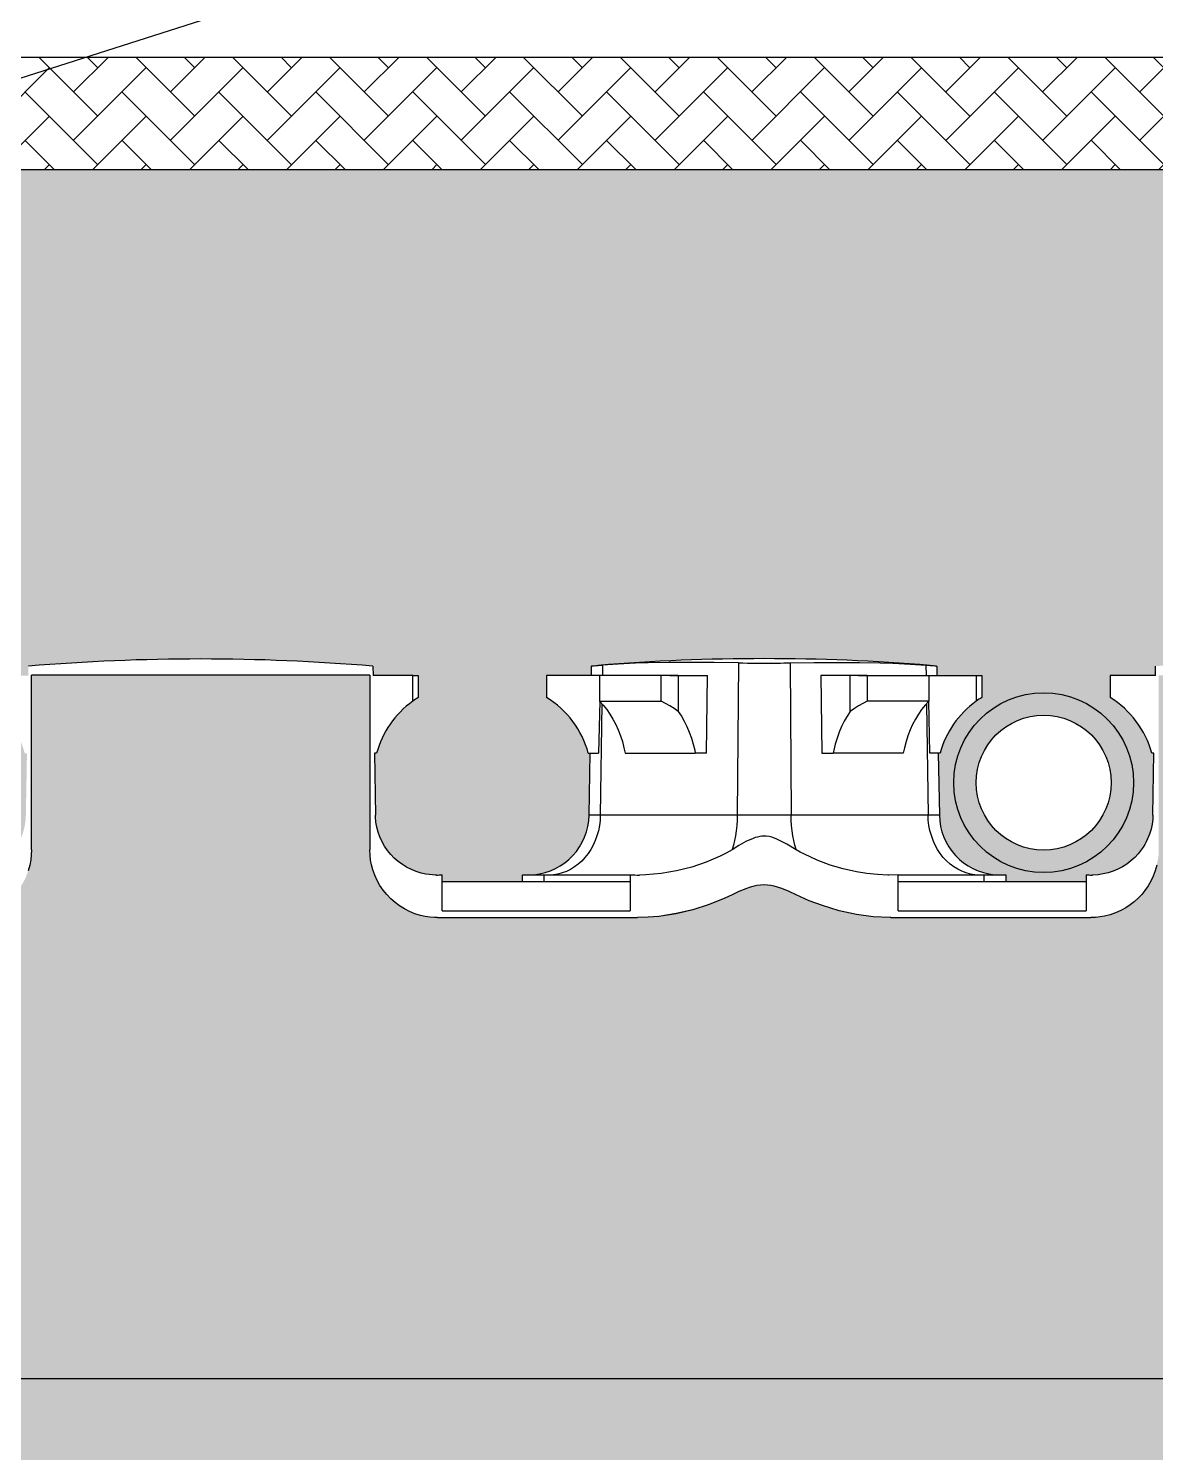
# Model space of a CAD drawing. Header units: millimetres. Extents: x 441156 to 441876, y 4514765 to 4515211.
# Drawn here: x 441491.085 to 441491.936, y 4514930.645 to 4514931.72 of the extents above; entities that cross this region are included whole.
import ezdxf

# ---------------------------------------------------------------- set-up
doc = ezdxf.new("R2010")
doc.units = ezdxf.units.MM
doc.layers.add('Cassette', color=7, linetype='Continuous')
doc.layers.add('Cornice', color=7, linetype='Continuous')
doc.layers.add('Cornice_Tratteggi', color=7, linetype='Continuous', lineweight=5)

msp = doc.modelspace()

# ---------------------------------------------------------------- hatches: boundary and pattern name
at = {"layer": 'Cornice_Tratteggi'}
h = msp.add_hatch(dxfattribs=at)
h.set_pattern_fill('AR-HBONE', color=254, scale=0.000254412)
h.set_pattern_definition([(45, (441480.81073, 4514936.497192), (4e-18, 0.03655502), [0.0775449, -0.0258483]), (135, (441480.829009, 4514936.51547), (4e-18, 0.03655502), [0.0775449, -0.0258483])])
h.paths.add_polyline_path([(441493.59674531, 4514931.69821259), (441490.58649838, 4514931.69821259), (441490.58649838, 4514931.61340844), (441493.5929639, 4514931.61340844, 0.0108816539)])
h = msp.add_hatch(dxfattribs=at)
h.set_pattern_fill('AR-CONC', color=254, scale=0.000424021)
h.set_pattern_definition([(50, (441480.81073, 4514936.49719), (0.07725007, -0.0067585), [0.0080776, -0.08885354]), (355, (441480.81073, 4514936.49719), (-0.01494394, 0.08101206), [0.00646208, -0.0710831]), (100.45144, (441480.81717, 4514936.49663), (0.06230613, 0.07425356), [0.0068649, -0.07551395]), (46.1842, (441480.81073, 4514936.51873), (0.1149431, -0.0178268), [0.0121164, -0.1332803]), (96.6356, (441480.82031, 4514936.51725), (0.1006643, 0.1049138), [0.0102974, -0.113271]), (351.1842, (441480.81073, 4514936.51873), (0.1006643, 0.1049138), [0.0096931, -0.1066241]), (21, (441480.8215, 4514936.51335), (0.06428764, -0.04336256), [0.0080776, -0.08885354]), (326, (441480.8215, 4514936.51335), (0.02620534, 0.0780995), [0.00646208, -0.07108283]), (71.45144, (441480.82686, 4514936.50973), (0.090493, 0.03473695), [0.0068649, -0.07551382]), (37.5, (441480.81073, 4514936.497192), (0.00130963, 0.03585309), [0, -0.07022122, 0, -0.07215985, 0, -0.07135209]), (7.5, (441480.81073, 4514936.49719), (0.02833292, 0.04247864), [0, -0.04114188, 0, -0.0686057, 0, -0.02719457]), (327.5, (441480.786714, 4514936.497192), (0.05749322, -0.002429106), [0, -0.02692532, 0, -0.08400699, 0, -0.11147081]), (317.5, (441480.775944, 4514936.49719), (0.06280984, 0.01078136), [0, -0.03500291, 0, -0.05578925, 0, -0.07916043])])
h.paths.add_polyline_path([(441493.5929639, 4514931.61340844), (441490.58649838, 4514931.61340844), (441490.58649838, 4514931.0761872), (441490.60770579, 4514931.0761872), (441490.60770579, 4514931.08128892), (441490.61620867, 4514931.08128892, 0.3822990206), (441490.65786576, 4514931.12620586), (441490.6586812, 4514931.17292271), (441490.65732283, 4514931.17292271, 0.1908905915), (441490.62580556, 4514931.21505893), (441490.625806, 4514931.2315936), (441490.65970529, 4514931.23159271), (441490.65982999, 4514931.23873649), (441490.6598314, 4514931.23881734), (441490.66240797, 4514931.23910911, -0.0411189367), (441490.91804417, 4514931.23907307), (441490.92018353, 4514931.23880221), (441490.92030937, 4514931.23159271), (441490.94995722, 4514931.23159348), (441490.95420867, 4514931.2315936), (441490.9542091, 4514931.21505893, 0.0178793578), (441490.94995773, 4514931.21223023, 0.1724227793), (441490.92269182, 4514931.17292271), (441490.92133346, 4514931.17292271), (441490.92214891, 4514931.12620586, 0.3822990206), (441490.963806, 4514931.08128892), (441490.97230887, 4514931.08128892), (441490.97230887, 4514931.0761872), (441491.03298599, 4514931.0761872), (441491.03298599, 4514931.08128892, 0.0274037388), (441491.03802477, 4514931.08109831), (441491.04194575, 4514931.08133241), (441491.04575029, 4514931.08188419), (441491.04946999, 4514931.08274414), (441491.05323366, 4514931.08395615), (441491.05685349, 4514931.08547395), (441491.06025879, 4514931.08725242), (441491.06348242, 4514931.08929317), (441491.06663356, 4514931.09168214), (441491.06954767, 4514931.09431225), (441491.07217268, 4514931.09711745), (441491.07453899, 4514931.1001103), (441491.07590031, 4514931.10209434), (441491.07715264, 4514931.10414121), (441491.07828751, 4514931.10623332), (441491.0793098, 4514931.10837562), (441491.08075276, 4514931.11202476), (441491.08187112, 4514931.11575631), (441491.08265454, 4514931.11948772), (441491.08312225, 4514931.12324521), (441491.08327033, 4514931.12620586), (441491.0840897, 4514931.17292271), (441491.08246653, 4514931.17292271, 0.1908905915), (441491.05094926, 4514931.21505893), (441491.05094969, 4514931.2315936), (441491.0851189, 4514931.2315927), (441491.08524309, 4514931.2386715, -0.0418001758), (441491.34505897, 4514931.2386715), (441491.34518316, 4514931.2315927), (441491.37510092, 4514931.23159348), (441491.37935237, 4514931.2315936), (441491.3793528, 4514931.21505893, 0.0178793578), (441491.37510142, 4514931.21223023, 0.1724227793), (441491.34783552, 4514931.17292271), (441491.34621236, 4514931.17292271), (441491.34703173, 4514931.12620586), (441491.34707289, 4514931.12490903), (441491.3474239, 4514931.12097983), (441491.34810601, 4514931.11712393), (441491.34909027, 4514931.11342075), (441491.35037067, 4514931.10983747), (441491.35201203, 4514931.10623826), (441491.35394182, 4514931.10281848), (441491.35610627, 4514931.09964336), (441491.35851061, 4514931.09667996), (441491.36125368, 4514931.09382879), (441491.36420873, 4514931.09124165), (441491.36730391, 4514931.08896228), (441491.3705551, 4514931.08696167), (441491.37408736, 4514931.08517945), (441491.37773216, 4514931.08371627), (441491.38140733, 4514931.08258977), (441491.38513744, 4514931.08177803), (441491.38754463, 4514931.08142301), (441491.38995923, 4514931.08119615, 0.0400175998), (441491.39731607, 4514931.08128892), (441491.39731607, 4514931.0761872), (441491.45799319, 4514931.0761872), (441491.45799319, 4514931.08128892), (441491.46649606, 4514931.08128892, 0.3822990206), (441491.50815315, 4514931.12620586), (441491.5089686, 4514931.17292271), (441491.50761023, 4514931.17292271, 0.1908905915), (441491.47609296, 4514931.21505893), (441491.47609339, 4514931.2315936), (441491.50999269, 4514931.23159271), (441491.51011738, 4514931.23873649), (441491.51011879, 4514931.23881734), (441491.51269537, 4514931.23910911, -0.0411189367), (441491.76833157, 4514931.23907307), (441491.77047093, 4514931.23880221), (441491.77059677, 4514931.23159271), (441491.80024461, 4514931.23159348), (441491.80449606, 4514931.2315936), (441491.8044965, 4514931.21505893, 0.0178793412), (441491.80024513, 4514931.21223023, 0.1724227965), (441491.77297922, 4514931.17292271), (441491.77162086, 4514931.17292271), (441491.7724363, 4514931.12620586, 0.3822990206), (441491.81409339, 4514931.08128892), (441491.82259627, 4514931.08128892), (441491.82259627, 4514931.0761872), (441491.88327338, 4514931.0761872), (441491.88327338, 4514931.08128892, 0.0274037388), (441491.88831216, 4514931.08109831), (441491.89223315, 4514931.08133241), (441491.89603769, 4514931.08188419), (441491.89975739, 4514931.08274414), (441491.90352105, 4514931.08395615), (441491.90714089, 4514931.08547395), (441491.91054619, 4514931.08725242), (441491.91376982, 4514931.08929317), (441491.91692096, 4514931.09168214), (441491.91983507, 4514931.09431225), (441491.92246008, 4514931.09711745), (441491.92482638, 4514931.1001103), (441491.9261877, 4514931.10209434), (441491.92744004, 4514931.10414121), (441491.92857491, 4514931.10623332), (441491.9295972, 4514931.10837562), (441491.93104015, 4514931.11202476), (441491.93215851, 4514931.11575631), (441491.93294194, 4514931.11948772), (441491.93340965, 4514931.12324521), (441491.93355773, 4514931.12620586), (441491.9343771, 4514931.17292271), (441491.93275393, 4514931.17292271, 0.1908905915), (441491.90123666, 4514931.21505893), (441491.90123709, 4514931.2315936), (441491.93540629, 4514931.2315927), (441491.93553048, 4514931.2386715, -0.0418001758), (441492.19534637, 4514931.2386715), (441492.19547056, 4514931.2315927), (441492.22538831, 4514931.23159348), (441492.22963976, 4514931.2315936), (441492.22964019, 4514931.21505893, 0.0178793578), (441492.22538882, 4514931.21223023, 0.1724227793), (441492.19812291, 4514931.17292271), (441492.19649975, 4514931.17292271), (441492.19731912, 4514931.12620586), (441492.19736029, 4514931.12490903), (441492.1977113, 4514931.12097983), (441492.1983934, 4514931.11712393), (441492.19937766, 4514931.11342075), (441492.20065807, 4514931.10983747), (441492.20229943, 4514931.10623826), (441492.20422922, 4514931.10281848), (441492.20639367, 4514931.09964336), (441492.208798, 4514931.09667996), (441492.21154107, 4514931.09382879), (441492.21449613, 4514931.09124165), (441492.21759131, 4514931.08896228), (441492.2208425, 4514931.08696167), (441492.22437475, 4514931.08517945), (441492.22801956, 4514931.08371627), (441492.23169472, 4514931.08258977), (441492.23542484, 4514931.08177803), (441492.23783202, 4514931.08142301), (441492.24024662, 4514931.08119615, 0.0400175998), (441492.24760347, 4514931.08128892), (441492.24760347, 4514931.0761872), (441492.30828059, 4514931.0761872), (441492.30828059, 4514931.08128892), (441492.31678346, 4514931.08128892, 0.3822990206), (441492.35844055, 4514931.12620586), (441492.35925599, 4514931.17292271), (441492.35789762, 4514931.17292271, 0.1908905915), (441492.32638036, 4514931.21505893), (441492.32638079, 4514931.2315936), (441492.36028008, 4514931.23159271), (441492.36040478, 4514931.23873649), (441492.36040619, 4514931.23881734), (441492.36298277, 4514931.23910911, -0.0411189367), (441492.61861897, 4514931.23907307), (441492.62075832, 4514931.23880221), (441492.62088417, 4514931.23159271), (441492.65053201, 4514931.23159348), (441492.65478346, 4514931.2315936), (441492.65478389, 4514931.21505893, 0.0178793412), (441492.65053252, 4514931.21223023, 0.1724227965), (441492.62326661, 4514931.17292271), (441492.62190825, 4514931.17292271), (441492.6227237, 4514931.12620586, 0.3822990206), (441492.66438079, 4514931.08128892), (441492.67288366, 4514931.08128892), (441492.67288366, 4514931.0761872), (441492.73356078, 4514931.0761872), (441492.73356078, 4514931.08128892, 0.0274037388), (441492.73859956, 4514931.08109831), (441492.74252054, 4514931.08133241), (441492.74632508, 4514931.08188419), (441492.75004479, 4514931.08274414), (441492.75380845, 4514931.08395615), (441492.75742829, 4514931.08547395), (441492.76083358, 4514931.08725242), (441492.76405721, 4514931.08929317), (441492.76720836, 4514931.09168214), (441492.77012246, 4514931.09431225), (441492.77274747, 4514931.09711745), (441492.77511378, 4514931.1001103), (441492.7764751, 4514931.10209434), (441492.77772743, 4514931.10414121), (441492.7788623, 4514931.10623332), (441492.7798846, 4514931.10837562), (441492.78132755, 4514931.11202476), (441492.78244591, 4514931.11575631), (441492.78322933, 4514931.11948772), (441492.78369705, 4514931.12324521), (441492.78384512, 4514931.12620586), (441492.7846645, 4514931.17292271), (441492.78304132, 4514931.17292271, 0.1908905915), (441492.75152405, 4514931.21505893), (441492.75152449, 4514931.2315936), (441492.78569369, 4514931.2315927), (441492.78581788, 4514931.2386715, -0.0418001758), (441493.04563377, 4514931.2386715), (441493.04575796, 4514931.2315927), (441493.07567571, 4514931.23159348), (441493.07992716, 4514931.2315936), (441493.07992759, 4514931.21505893, 0.0178793578), (441493.07567622, 4514931.21223023, 0.1724227793), (441493.04841031, 4514931.17292271), (441493.04678715, 4514931.17292271), (441493.04760652, 4514931.12620586), (441493.04764769, 4514931.12490903), (441493.04799869, 4514931.12097983), (441493.0486808, 4514931.11712393), (441493.04966506, 4514931.11342075), (441493.05094547, 4514931.10983747), (441493.05258682, 4514931.10623826), (441493.05451662, 4514931.10281848), (441493.05668106, 4514931.09964336), (441493.0590854, 4514931.09667996), (441493.06182847, 4514931.09382879), (441493.06478353, 4514931.09124165), (441493.0678787, 4514931.08896228), (441493.07112989, 4514931.08696167), (441493.07466215, 4514931.08517945), (441493.07830696, 4514931.08371627), (441493.08198212, 4514931.08258977), (441493.08571223, 4514931.08177803), (441493.08811942, 4514931.08142301), (441493.09053402, 4514931.08119615, 0.0400175998), (441493.09789087, 4514931.08128892), (441493.09789087, 4514931.0761872), (441493.15856798, 4514931.0761872), (441493.15856798, 4514931.08128892), (441493.16707086, 4514931.08128892, 0.3822990206), (441493.20872794, 4514931.12620586), (441493.20954339, 4514931.17292271), (441493.20818502, 4514931.17292271, 0.1908905915), (441493.17666775, 4514931.21505893), (441493.17666818, 4514931.2315936), (441493.21056748, 4514931.23159271), (441493.21069217, 4514931.23873649), (441493.21069359, 4514931.23881734), (441493.21327016, 4514931.23910911, -0.0411189367), (441493.46890636, 4514931.23907307), (441493.47104572, 4514931.23880221), (441493.47117156, 4514931.23159271), (441493.50081941, 4514931.23159348), (441493.50507086, 4514931.2315936), (441493.50507129, 4514931.21505893, 0.0178793412), (441493.50081992, 4514931.21223023, 0.1724227965), (441493.47355401, 4514931.17292271), (441493.47219565, 4514931.17292271), (441493.4730111, 4514931.12620586, 0.1941746457), (441493.48642672, 4514931.09456577, 0.0682046844)])
h.paths.add_polyline_path([(441492.76926275, 4514931.15077729, -1), (441492.63357612, 4514931.15077729, -1)], flags=16)
h.paths.add_polyline_path([(441492.75230192, 4514931.15077729, -1), (441492.65053694, 4514931.15077729, -1)], flags=0)
h.paths.add_polyline_path([(441491.91897535, 4514931.15077729, -1), (441491.78328872, 4514931.15077729, -1)], flags=16)
h.paths.add_polyline_path([(441491.90201452, 4514931.15077729, -1), (441491.80024955, 4514931.15077729, -1)], flags=0)
h.paths.add_polyline_path([(441491.06868795, 4514931.15077729, -1), (441490.93300132, 4514931.15077729, -1)], flags=16)
h.paths.add_polyline_path([(441491.05172713, 4514931.15077729, -1), (441490.94996215, 4514931.15077729, -1)], flags=0)
h = msp.add_hatch(dxfattribs=at)
h.set_pattern_fill('GHIAIA2', color=254, scale=0.2, pattern_type=2)
h.set_pattern_definition([(0, (439121.96322, 4514998.17569), (0.2, 0.2), [0.06, -0.07, 0.01, -0.06]), (0, (439122.04322, 4514998.21569), (0.2, 0.2), [0.01, -0.05, 0.04, -0.1]), (0, (439122.07322, 4514998.22569), (0.2, 0.2), [0.01, -0.19]), (0, (439121.98322, 4514998.23569), (0.2, 0.2), [0.04, -0.16]), (0, (439121.96322, 4514998.25569), (0.2, 0.2), [0.02, -0.18]), (0, (439122.10322, 4514998.27569), (0.2, 0.2), [0.02, -0.01, 0.01, -0.16]), (0, (439122.02322, 4514998.28569), (0.2, 0.2), [0.03, -0.17]), (0, (439121.97322, 4514998.30569), (0.2, 0.2), [0.02, -0.18]), (0, (439122.05322, 4514998.32569), (0.2, 0.2), [0.01, -0.06, 0.03, -0.1]), (0, (439122.01322, 4514998.33569), (0.2, 0.2), [0.02, -0.18]), (0, (439122.08322, 4514998.34569), (0.2, 0.2), [0.02, -0.18]), (0, (439122.04322, 4514998.35569), (0.2, 0.2), [0.02, -0.18]), (0, (439122.12322, 4514998.36569), (0.2, 0.2), [0.02, -0.18]), (90, (439121.95322, 4514998.17569), (-0.2, 0.2), [0.04, -0.01, 0.02, -0.08, 0.04, -0.01]), (90, (439121.96322, 4514998.30569), (-0.2, 0.2), [0.01, -0.19]), (90, (439121.99322, 4514998.24569), (-0.2, 0.2), [0.02, -0.04, 0.01, -0.13]), (90, (439122.00322, 4514998.27569), (-0.2, 0.2), [0.02, -0.04, 0.03, -0.11]), (90, (439122.03322, 4514998.22569), (-0.2, 0.2), [0.01, -0.1, 0.02, -0.01, 0.02, -0.04]), (90, (439122.04322, 4514998.20569), (-0.2, 0.2), [0.01, -0.19]), (90, (439122.06322, 4514998.26569), (-0.2, 0.2), [0.01, -0.01, 0.03, -0.15]), (90, (439122.07322, 4514998.23569), (-0.2, 0.2), [0.02, -0.08, 0.01, -0.01, 0.01, -0.07]), (90, (439122.09322, 4514998.18569), (-0.2, 0.2), [0.03, -0.17]), (90, (439122.11322, 4514998.33569), (-0.2, 0.2), [0.01, -0.01, 0.01, -0.17]), (90, (439122.12322, 4514998.28569), (-0.2, 0.2), [0.03, -0.17]), (90, (439122.14822, 4514998.27069), (-0.2, 0.2), [0.01, -0.19]), (45, (439122.02322, 4514998.17569), (2e-17, 0.2), [0.014142, -0.268700712]), (45, (439122.00322, 4514998.36569), (2e-17, 0.2), [0.014142, -0.042426, 0.042426, -0.1838487125]), (45, (439122.02322, 4514998.33569), (2e-17, 0.2), [0.028284, -0.07071068, 0.014142, -0.1697060325]), (45, (439122.06322, 4514998.32569), (2e-17, 0.2), [0.028284, -0.098995, 0.014142, -0.1414217125]), (45, (439121.98322, 4514998.23569), (2e-17, 0.2), [0.014142, -0.268700712]), (45, (439122.03322, 4514998.23569), (2e-17, 0.2), [0.0424264, -0.240416312]), (45, (439122.07322, 4514998.25569), (2e-17, 0.2), [0.014142, -0.0848528, 0.014142, -0.1697059125]), (45, (439122.10322, 4514998.27569), (2e-17, 0.2), [0.028284, -0.254558712]), (45, (439122.14322, 4514998.27569), (2e-17, 0.2), [0.028284, -0.254558712]), (45, (439122.14322, 4514998.21569), (2e-17, 0.2), [0.014142, -0.268700712]), (45, (439122.12322, 4514998.31569), (2e-17, 0.2), [0.014142, -0.268700712]), (45, (439122.10322, 4514998.34569), (2e-17, 0.2), [0.014142, -0.268700712]), (45, (439122.14322, 4514998.36569), (2e-17, 0.2), [0.014142, -0.268700712]), (45, (439121.95322, 4514998.36569), (2e-17, 0.2), [0.014142, -0.268700712]), (45, (439122.05322, 4514998.28569), (2e-17, 0.2), [0.014142, -0.268700712]), (45, (439122.07322, 4514998.36569), (2e-17, 0.2), [0.014142, -0.098995, 0.014142, -0.1555637125]), (45, (439121.98322, 4514998.25569), (2e-17, 0.2), [0.028284, -0.254558712]), (45, (439121.98322, 4514998.30569), (2e-17, 0.2), [0.042426, -0.240416712]), (135, (439121.96322, 4514998.25569), (-0.2, 2e-17), [0.021214, -0.261628712]), (135, (439122.07322, 4514998.24569), (-0.2, 2e-17), [0.014142, -0.268700712]), (135, (439122.13322, 4514998.27569), (-0.2, 2e-17), [0.014142, -0.268700712]), (135, (439122.06322, 4514998.31569), (-0.2, 2e-17), [0.014142, -0.268700712]), (135, (439122.07322, 4514998.34569), (-0.2, 2e-17), [0.014142, -0.268700712]), (135, (439122.04322, 4514998.35569), (-0.2, 2e-17), [0.014142, -0.268700712]), (135, (439122.08322, 4514998.34569), (-0.2, 2e-17), [0.014142, -0.268700712]), (135, (439121.96322, 4514998.22569), (-0.2, 2e-17), [0.014142, -0.268700712]), (135, (439122.00322, 4514998.29569), (-0.2, 2e-17), [0.014142, -0.268700712]), (135, (439122.00322, 4514998.23569), (-0.2, 2e-17), [0.028284, -0.254558712]), (135, (439122.04322, 4514998.21569), (-0.2, 2e-17), [0.028284, -0.254558712]), (135, (439122.12322, 4514998.32569), (-0.2, 2e-17), [0.028284, -0.254558712]), (135, (439122.06322, 4514998.27569), (-0.2, 2e-17), [0.014142, -0.268700712]), (135, (439122.09322, 4514998.21569), (-0.2, 2e-17), [0.028284, -0.1697056, 0.014142, -0.0707111125]), (135, (439121.97322, 4514998.30569), (-0.1999999006, 9.94e-08), [0.028284, -0.05656854, 0.028284, -0.1697061725]), (135, (439121.95322, 4514998.19569), (-0.2, 2e-17), [0.02828, -0.07072, 0.02828, -0.07072, 0.01414, -0.0707027125]), (26.565051, (439122.02322, 4514998.23569), (0.2, 1e-11), [0.04472, -0.02236, 0.02236, -0.357773595]), (26.565051, (439122.05322, 4514998.35569), (0.2, 1e-11), [0.04472, -0.402493595]), (26.565051, (439122.05322, 4514998.21569), (0.2, 1e-11), [0.02236, -0.424853595]), (26.565051, (439121.96322, 4514998.22569), (0.2, 1e-11), [0.02236, -0.424853595]), (26.565051, (439122.00322, 4514998.27569), (0.2, 1e-11), [0.02236, -0.424853595]), (26.565051, (439121.96322, 4514998.29569), (0.2, 1e-11), [0.02236, -0.424853595]), (63.434949, (439121.99322, 4514998.31569), (1e-11, 0.2), [0.02236, -0.424853595]), (63.434949, (439122.06322, 4514998.31569), (1e-11, 0.2), [0.02236, -0.424853595]), (63.434949, (439122.08322, 4514998.17569), (1e-11, 0.2), [0.02236, -0.424853595]), (63.434949, (439121.95322, 4514998.28569), (1e-11, 0.2), [0.02236, -0.424853595]), (63.434949, (439122.03322, 4514998.18569), (1e-11, 0.2), [0.02236, -0.15652, 0.02236, -0.245973595]), (116.565051, (439122.00322, 4514998.35569), (-1e-11, 0.2), [0.02236, -0.424853595]), (116.565051, (439122.12322, 4514998.31569), (-1e-11, 0.2), [0.02236, -0.424853595]), (116.565051, (439122.03322, 4514998.35569), (-1e-11, 0.2), [0.02236, -0.424853595]), (116.565051, (439121.95322, 4514998.24569), (-1e-11, 0.2), [0.02236, -0.424853595]), (153.434949, (439122.10322, 4514998.21569), (-0.2, 1e-11), [0.02236, -0.424853595]), (153.434949, (439122.14322, 4514998.26569), (-0.2, 1e-11), [0.02236, -0.424853595]), (153.434949, (439122.02322, 4514998.28569), (-0.2, 1e-11), [0.02236, -0.424853595]), (153.434949, (439122.05322, 4514998.32569), (-0.2, 1e-11), [0.02236, -0.424853595]), (153.434949, (439122.12322, 4514998.36569), (-0.2, 1e-11), [0.02236, -0.424853595]), (153.434949, (439121.98322, 4514998.17569), (-0.2, 1e-11), [0.03354, -0.413673595])])
h.paths.add_polyline_path([(441493.46972564, 4514931.048978), (441493.43600921, 4514931.048978), (441493.42314945, 4514931.04962058), (441493.4104076, 4514931.05136316), (441493.39749899, 4514931.05418322), (441493.3848405, 4514931.05797445), (441493.37480361, 4514931.06173661), (441493.3649882, 4514931.06614938), (441493.35962703, 4514931.06871249), (441493.35414253, 4514931.07099814), (441493.34848477, 4514931.07273773), (441493.34597324, 4514931.07324508), (441493.34342777, 4514931.07356441), (441493.34086952, 4514931.07367538), (441493.33802748, 4514931.07353363), (441493.33519918, 4514931.07313285), (441493.33240069, 4514931.07250974), (441493.32964807, 4514931.07170098), (441493.32695741, 4514931.07074328), (441493.32180381, 4514931.06856152), (441493.31193887, 4514931.06385228), (441493.29935015, 4514931.05882907), (441493.29931857, 4514931.05881504), (441493.29936737, 4514931.05883451), (441493.28711534, 4514931.05495576), (441493.27438454, 4514931.05193453), (441493.26144349, 4514931.04991881), (441493.25337272, 4514931.04921998), (441493.24524995, 4514931.048978), (441493.08895272, 4514931.048978), (441493.07930109, 4514931.05115833), (441493.0713408, 4514931.05437731), (441493.06400049, 4514931.05889697), (441493.05747762, 4514931.06463678), (441493.05204896, 4514931.07133119), (441493.04779985, 4514931.07890503), (441493.04437554, 4514931.08849798), (441493.04335882, 4514931.09746981), (441493.04335882, 4514931.23178979), (441492.78809283, 4514931.23178979), (441492.78809283, 4514931.09545589), (441492.78635845, 4514931.08634556), (441492.7833712, 4514931.07829797), (441492.77919267, 4514931.07104468), (441492.7729127, 4514931.06333771), (441492.7650683, 4514931.0572625), (441492.75772706, 4514931.05324722), (441492.74798788, 4514931.04987914), (441492.73927294, 4514931.048978), (441492.58572181, 4514931.048978), (441492.57286205, 4514931.04962058), (441492.56012021, 4514931.05136316), (441492.54721159, 4514931.05418322), (441492.5345531, 4514931.05797445), (441492.52451622, 4514931.06173661), (441492.5147008, 4514931.06614938), (441492.50933963, 4514931.06871249), (441492.50385513, 4514931.07099814), (441492.49819738, 4514931.07273773), (441492.49568584, 4514931.07324508), (441492.49314037, 4514931.07356441), (441492.49058212, 4514931.07367538), (441492.48774009, 4514931.07353363), (441492.48491179, 4514931.07313285), (441492.48211329, 4514931.07250974), (441492.47936068, 4514931.07170098), (441492.47667002, 4514931.07074328), (441492.47151642, 4514931.06856152), (441492.46165147, 4514931.06385228), (441492.44906276, 4514931.05882907), (441492.44903118, 4514931.05881504), (441492.44907997, 4514931.05883451), (441492.43682795, 4514931.05495576), (441492.42409715, 4514931.05193453), (441492.41115609, 4514931.04991881), (441492.40308532, 4514931.04921998), (441492.39496255, 4514931.048978), (441492.23866532, 4514931.048978), (441492.22901369, 4514931.05115833), (441492.2210534, 4514931.05437731), (441492.21371309, 4514931.05889697), (441492.20719022, 4514931.06463678), (441492.20176156, 4514931.07133119), (441492.19751245, 4514931.07890503), (441492.19408814, 4514931.08849798), (441492.19307142, 4514931.09746981), (441492.19307142, 4514931.23178979), (441491.93780543, 4514931.23178979), (441491.93780543, 4514931.09545589), (441491.93607105, 4514931.08634556), (441491.93308381, 4514931.07829797), (441491.92890528, 4514931.07104468), (441491.9226253, 4514931.06333771), (441491.9147809, 4514931.0572625), (441491.90743966, 4514931.05324722), (441491.89770048, 4514931.04987914), (441491.88898555, 4514931.048978), (441491.73543442, 4514931.048978), (441491.72257466, 4514931.04962058), (441491.70983281, 4514931.05136316), (441491.6969242, 4514931.05418322), (441491.6842657, 4514931.05797445), (441491.67422882, 4514931.06173661), (441491.6644134, 4514931.06614938), (441491.65905224, 4514931.06871249), (441491.65356773, 4514931.07099814), (441491.64790998, 4514931.07273773), (441491.64539845, 4514931.07324508), (441491.64285298, 4514931.07356441), (441491.64029473, 4514931.07367538), (441491.63745269, 4514931.07353363), (441491.63462439, 4514931.07313285), (441491.6318259, 4514931.07250974), (441491.62907328, 4514931.07170098), (441491.62638262, 4514931.07074328), (441491.62122902, 4514931.06856152), (441491.61136407, 4514931.06385228), (441491.59877536, 4514931.05882907), (441491.59874378, 4514931.05881504), (441491.59879257, 4514931.05883451), (441491.58654055, 4514931.05495576), (441491.57380975, 4514931.05193453), (441491.5608687, 4514931.04991881), (441491.55279792, 4514931.04921998), (441491.54467516, 4514931.048978), (441491.38837792, 4514931.048978), (441491.37872629, 4514931.05115833), (441491.37076601, 4514931.05437731), (441491.3634257, 4514931.05889697), (441491.35690283, 4514931.06463678), (441491.35147417, 4514931.07133119), (441491.34722506, 4514931.07890503), (441491.34380075, 4514931.08849798), (441491.34278402, 4514931.09746981), (441491.34278402, 4514931.23178979), (441491.08751804, 4514931.23178979), (441491.08751804, 4514931.09545589), (441491.08578365, 4514931.08634556), (441491.08279641, 4514931.07829797), (441491.07861788, 4514931.07104468), (441491.0723379, 4514931.06333771), (441491.0644935, 4514931.0572625), (441491.05715227, 4514931.05324722), (441491.04741309, 4514931.04987914), (441491.03869815, 4514931.048978), (441490.58649838, 4514931.048978), (441490.58649838, 4514930.70128101), (441493.29597747, 4514930.70128101, 0.0499439483)])
h = msp.add_hatch(color=254, dxfattribs=at)
h.dxf.hatch_style = 1
h.paths.add_polyline_path([(441491.78328872, 4514931.15077729, 1), (441491.91897535, 4514931.15077729, 1)])
h.paths.add_polyline_path([(441491.80024955, 4514931.15077729, -1), (441491.90201452, 4514931.15077729, -1)], flags=16)
h = msp.add_hatch(dxfattribs=at)
h.set_pattern_fill('AR-SAND', color=254, scale=0.000678433, style=0)
h.set_pattern_definition([(37.5, (441480.81073, 4514936.497192), (-0.001085514, 0.033203417), [0, -0.026192947, 0, -0.029294744, 0, -0.02800233]), (7.5, (441480.81073, 4514936.49719), (0.03049715, 0.04863179), [0, -0.014130406, 0, -0.023608117, 0, -0.009046906]), (327.5, (441480.789536, 4514936.497192), (0.053663545, 9.7503e-05), [0, -0.0086161, 0, -0.031017964, 0, -0.040495675]), (317.5, (441480.789536, 4514936.49719), (0.0518022, 0.01512426), [0, -0.00430805, 0, -0.020334, 0, -0.023263473])])
h.paths.add_polyline_path([(441493.29597747, 4514930.70128101), (441490.5356159, 4514930.70128101), (441490.5356159, 4514930.44686858), (441493.10460299, 4514930.44686858, 0.0408725399)])
h.paths.add_polyline_path([(441491.86053257, 4514930.52502375, -1), (441491.98773878, 4514930.52502375, -1)], flags=16)
h.paths.add_polyline_path([(441491.41957646, 4514930.52318356, -1), (441491.54678268, 4514930.52318356, -1)], flags=16)

# ---------------------------------------------------------------- linework, layer by layer
at = {"layer": 'Cassette', "color": 5}
msp.add_polyline3d([(441495.9209497, 4514932.47194098, 0), (441493.5523122, 4514932.47194098, 0), (441490.5609679, 4514931.51690778, 0)], dxfattribs=at)
at = {"layer": 'Cornice', "color": 254}
for p, q in [((441490.5356159, 4514931.69821259), (441493.59674531, 4514931.69821259)), ((441490.58649838, 4514931.61340844), (441493.5929639, 4514931.61340844)), ((441490.5356159, 4514930.70128101), (441493.29597747, 4514930.70128101))]:
    msp.add_line(p, q, dxfattribs=at)
at = {"layer": 'Cornice', "color": 254, "linetype": 'Continuous'}
for p, q in [((441491.34505897, 4514931.2386715), (441491.34518316, 4514931.2315927)), ((441491.50999269, 4514931.23159271), (441491.51011738, 4514931.23873649)), ((441491.51011736, 4514931.23873517), (441491.51012018, 4514931.23874298)), ((441491.51011738, 4514931.23873649), (441491.51011741, 4514931.23873789)), ((441491.51012018, 4514931.23874298), (441491.5103564, 4514931.23881919)), ((441491.5103564, 4514931.23881919), (441491.51098252, 4514931.23891515)), ((441491.51098252, 4514931.23891515), (441491.51195163, 4514931.23902489)), ((441491.51195163, 4514931.23902489), (441491.51328264, 4514931.23915162)), ((441491.51328264, 4514931.23915162), (441491.51500092, 4514931.23929699)), ((441491.51500092, 4514931.23929699), (441491.51500448, 4514931.23929728)), ((441491.51500448, 4514931.23929728), (441491.51833158, 4514931.2395502)), ((441491.51833158, 4514931.2395502), (441491.51821407, 4514931.2315932)), ((441491.52606929, 4514931.24005037), (441491.51833158, 4514931.2395502)), ((441491.53443679, 4514931.24047756), (441491.52606929, 4514931.24005037)), ((441491.54329569, 4514931.2408265), (441491.53443679, 4514931.24047756)), ((441491.55271728, 4514931.24110192), (441491.54329569, 4514931.2408265)), ((441491.56837921, 4514931.24138153), (441491.55271728, 4514931.24110192)), ((441491.58521058, 4514931.24148056), (441491.56837921, 4514931.24138153)), ((441491.60257349, 4514931.2414025), (441491.58521058, 4514931.24148056)), ((441491.62080484, 4514931.24115376), (441491.60257349, 4514931.2414025)), ((441491.62080484, 4514931.24115376), (441491.61993068, 4514931.12620586)), ((441491.62080484, 4514931.24115376), (441491.62421105, 4514931.24109905)), ((441491.62421105, 4514931.24109905), (441491.62772814, 4514931.24105497)), ((441491.62772814, 4514931.24105497), (441491.63143799, 4514931.24102106)), ((441491.63143799, 4514931.24102106), (441491.63521251, 4514931.24099898)), ((441491.63521251, 4514931.24099898), (441491.63891637, 4514931.24098905)), ((441491.63891637, 4514931.24098905), (441491.64262974, 4514931.24099051)), ((441491.64262974, 4514931.24099051), (441491.64643394, 4514931.24100394)), ((441491.64643394, 4514931.24100394), (441491.65019331, 4514931.24102932)), ((441491.65019331, 4514931.24102932), (441491.65264324, 4514931.24105263)), ((441491.65264324, 4514931.24105263), (441491.65505361, 4514931.24108102)), ((441491.65505361, 4514931.24108102), (441491.6574473, 4514931.24111488)), ((441491.6574473, 4514931.24111488), (441491.65978461, 4514931.24115376)), ((441491.65978461, 4514931.24115376), (441491.67801597, 4514931.24140249)), ((441491.65978461, 4514931.24115376), (441491.66065878, 4514931.12620586)), ((441491.67801597, 4514931.24140249), (441491.69537887, 4514931.24148056)), ((441491.69537887, 4514931.24148056), (441491.71221024, 4514931.24138152)), ((441491.71221024, 4514931.24138152), (441491.72787217, 4514931.24110192)), ((441491.72787217, 4514931.24110192), (441491.73729377, 4514931.24082649)), ((441491.73729377, 4514931.24082649), (441491.74615266, 4514931.24047756)), ((441491.74615266, 4514931.24047756), (441491.75452017, 4514931.24005037)), ((441491.75452017, 4514931.24005037), (441491.76225788, 4514931.2395502)), ((441491.76225788, 4514931.2395502), (441491.76557659, 4514931.23929795)), ((441491.76225788, 4514931.2395502), (441491.76237538, 4514931.2315932)), ((441491.76557659, 4514931.23929795), (441491.76633643, 4514931.23923548)), ((441491.76633643, 4514931.23923548), (441491.76790879, 4514931.23909646)), ((441491.76790879, 4514931.23909646), (441491.76912123, 4514931.2389731)), ((441491.76912123, 4514931.2389731), (441491.76992917, 4514931.2388708)), ((441491.76992917, 4514931.2388708), (441491.77037777, 4514931.23878514)), ((441491.77037777, 4514931.23878514), (441491.7704721, 4514931.23873515)), ((441491.77047205, 4514931.23873789), (441491.77059677, 4514931.23159271)), ((441491.93540629, 4514931.2315927), (441491.93553048, 4514931.2386715)), ((441491.34278402, 4514931.23178979), (441491.08751804, 4514931.23178979)), ((441491.08751804, 4514931.09999525), (441491.08751804, 4514931.23178979)), ((441491.08751804, 4514931.09999525), (441491.08751804, 4514931.23178979)), ((441491.34278402, 4514931.23178979), (441491.08751804, 4514931.23178979)), ((441491.34278402, 4514931.23178979), (441491.34278402, 4514931.09999525)), ((441491.34278402, 4514931.23178979), (441491.34278402, 4514931.09999525)), ((441491.37510092, 4514931.23159348), (441491.34518316, 4514931.2315927)), ((441491.37510092, 4514931.23159348), (441491.37935237, 4514931.2315936)), ((441491.37510142, 4514931.21223024), (441491.37510092, 4514931.23159348)), ((441491.37935237, 4514931.2315936), (441491.3793528, 4514931.21505893)), ((441491.47609339, 4514931.2315936), (441491.47609296, 4514931.21505893)), ((441491.51614645, 4514931.23159255), (441491.47609339, 4514931.2315936)), ((441491.51614643, 4514931.2315932), (441491.51614608, 4514931.21223024)), ((441491.56269221, 4514931.2315932), (441491.51614643, 4514931.2315932)), ((441491.56269149, 4514931.21223024), (441491.56269221, 4514931.2315932)), ((441491.56905592, 4514931.2315932), (441491.56269221, 4514931.2315932)), ((441491.57541963, 4514931.23159297), (441491.56269221, 4514931.2315932)), ((441491.56905592, 4514931.2315932), (441491.57541963, 4514931.23159297)), ((441491.57541963, 4514931.23159297), (441491.57541963, 4514931.20456101)), ((441491.57541963, 4514931.23159297), (441491.59758785, 4514931.23159215)), ((441491.59684442, 4514931.17292271), (441491.59758785, 4514931.23159215)), ((441491.70516984, 4514931.23159297), (441491.6830016, 4514931.23159215)), ((441491.6830016, 4514931.23159215), (441491.68374503, 4514931.17292271)), ((441491.71153355, 4514931.2315932), (441491.70516984, 4514931.23159297)), ((441491.71789726, 4514931.2315932), (441491.70516984, 4514931.23159297)), ((441491.70516984, 4514931.20456101), (441491.70516984, 4514931.23159297)), ((441491.71153355, 4514931.2315932), (441491.71789726, 4514931.2315932)), ((441491.71789726, 4514931.2315932), (441491.71789798, 4514931.21223024)), ((441491.71789726, 4514931.2315932), (441491.76444301, 4514931.2315932)), ((441491.76444301, 4514931.2315932), (441491.76444337, 4514931.21223024)), ((441491.76444302, 4514931.23159255), (441491.80024461, 4514931.23159348)), ((441491.80024461, 4514931.23159348), (441491.80449606, 4514931.2315936)), ((441491.80024461, 4514931.23159348), (441491.80024512, 4514931.21223024)), ((441491.80449606, 4514931.2315936), (441491.8044965, 4514931.21505893)), ((441491.90123709, 4514931.2315936), (441491.90123666, 4514931.21505893)), ((441491.93540629, 4514931.2315927), (441491.90123709, 4514931.2315936)), ((441491.51618265, 4514931.21218877), (441491.51540393, 4514931.17292271)), ((441491.51614608, 4514931.21223024), (441491.56269149, 4514931.21223024)), ((441491.51614608, 4514931.21223024), (441491.51890454, 4514931.20921909)), ((441491.56589932, 4514931.2105319), (441491.56269149, 4514931.21223024)), ((441491.71789798, 4514931.21223024), (441491.71469015, 4514931.2105319)), ((441491.76444337, 4514931.21223024), (441491.71789798, 4514931.21223024)), ((441491.76444337, 4514931.21223024), (441491.76168491, 4514931.20921909)), ((441491.76518553, 4514931.17292271), (441491.76440681, 4514931.21218878)), ((441491.51790058, 4514931.2103651), (441491.51665772, 4514931.12620586)), ((441491.51890454, 4514931.20921909), (441491.52150961, 4514931.20594612)), ((441491.52150961, 4514931.20594612), (441491.5239489, 4514931.2024269)), ((441491.5239489, 4514931.2024269), (441491.52621079, 4514931.19867818)), ((441491.56909714, 4514931.20869235), (441491.56589932, 4514931.2105319)), ((441491.57227466, 4514931.20670436), (441491.56909714, 4514931.20869235)), ((441491.57541963, 4514931.20456101), (441491.57227466, 4514931.20670436)), ((441491.5754196, 4514931.20456103), (441491.57778897, 4514931.20094753)), ((441491.57778897, 4514931.20094753), (441491.57997652, 4514931.19711159)), ((441491.70280047, 4514931.20094753), (441491.70061293, 4514931.19711159)), ((441491.70516984, 4514931.20456103), (441491.70280047, 4514931.20094753)), ((441491.7083148, 4514931.20670436), (441491.70516984, 4514931.20456101)), ((441491.71149233, 4514931.20869235), (441491.7083148, 4514931.20670436)), ((441491.71469015, 4514931.2105319), (441491.71149233, 4514931.20869235)), ((441491.75664055, 4514931.2024269), (441491.75437866, 4514931.19867818)), ((441491.75907983, 4514931.20594612), (441491.75664055, 4514931.2024269)), ((441491.76168491, 4514931.20921909), (441491.75907983, 4514931.20594612)), ((441491.76268888, 4514931.21036512), (441491.76393173, 4514931.12620586)), ((441491.52621079, 4514931.19867818), (441491.52828451, 4514931.19471781)), ((441491.52828451, 4514931.19471781), (441491.5301602, 4514931.19056464)), ((441491.5301602, 4514931.19056464), (441491.53182891, 4514931.18623844)), ((441491.57997652, 4514931.19711159), (441491.58197182, 4514931.19307144)), ((441491.58197182, 4514931.19307144), (441491.58376538, 4514931.18884634)), ((441491.69861763, 4514931.19307144), (441491.69682407, 4514931.18884634)), ((441491.70061293, 4514931.19711159), (441491.69861763, 4514931.19307144)), ((441491.75042925, 4514931.19056464), (441491.74876053, 4514931.18623844)), ((441491.75230493, 4514931.19471781), (441491.75042925, 4514931.19056464)), ((441491.75437866, 4514931.19867818), (441491.75230493, 4514931.19471781)), ((441491.53182891, 4514931.18623844), (441491.53328272, 4514931.18175982)), ((441491.53328272, 4514931.18175982), (441491.53451469, 4514931.17715008)), ((441491.58376538, 4514931.18884634), (441491.58534865, 4514931.18445639)), ((441491.58534865, 4514931.18445639), (441491.58671412, 4514931.1799225)), ((441491.58671412, 4514931.1799225), (441491.58785526, 4514931.17526624)), ((441491.69387533, 4514931.1799225), (441491.69273418, 4514931.17526624)), ((441491.69524079, 4514931.18445639), (441491.69387533, 4514931.1799225)), ((441491.69682407, 4514931.18884634), (441491.69524079, 4514931.18445639)), ((441491.74730673, 4514931.18175982), (441491.74607475, 4514931.17715008)), ((441491.74876053, 4514931.18623844), (441491.74730673, 4514931.18175982)), ((441491.34621236, 4514931.17292271), (441491.34703173, 4514931.12620586)), ((441491.34783552, 4514931.17292271), (441491.34621236, 4514931.17292271)), ((441491.50761023, 4514931.17292271), (441491.51540393, 4514931.17292271)), ((441491.50815315, 4514931.12620586), (441491.5089686, 4514931.17292271)), ((441491.53451469, 4514931.17715008), (441491.53542598, 4514931.17292271)), ((441491.53542598, 4514931.17292271), (441491.58833545, 4514931.17292271)), ((441491.58785526, 4514931.17526624), (441491.58833545, 4514931.17292271)), ((441491.59684442, 4514931.17292271), (441491.58833545, 4514931.17292271)), ((441491.68374503, 4514931.17292271), (441491.69225399, 4514931.17292271)), ((441491.69273418, 4514931.17526624), (441491.69225399, 4514931.17292271)), ((441491.74516346, 4514931.17292271), (441491.69225399, 4514931.17292271)), ((441491.74607475, 4514931.17715008), (441491.74516346, 4514931.17292271)), ((441491.77297922, 4514931.17292271), (441491.76518553, 4514931.17292271)), ((441491.77162086, 4514931.17292271), (441491.7724363, 4514931.12620586)), ((441491.9343771, 4514931.17292271), (441491.93275393, 4514931.17292271)), ((441491.93355773, 4514931.12620586), (441491.9343771, 4514931.17292271)), ((441491.34707289, 4514931.12490903), (441491.34703173, 4514931.12620586)), ((441491.51665772, 4514931.12620586), (441491.50815315, 4514931.12620586)), ((441491.51665772, 4514931.12620586), (441491.51645565, 4514931.12226222)), ((441491.61993068, 4514931.12620586), (441491.51665772, 4514931.12620586)), ((441491.61993068, 4514931.12620586), (441491.61982662, 4514931.12226222)), ((441491.66065878, 4514931.12620586), (441491.61993068, 4514931.12620586)), ((441491.66065887, 4514931.1261948), (441491.66065878, 4514931.12620586)), ((441491.76393173, 4514931.12620586), (441491.66065878, 4514931.12620586)), ((441491.66076334, 4514931.12225122), (441491.66065887, 4514931.1261948)), ((441491.76412341, 4514931.122382), (441491.76393173, 4514931.12620586)), ((441491.7724363, 4514931.12620586), (441491.76393173, 4514931.12620586)), ((441491.93355773, 4514931.12620586), (441491.93340965, 4514931.12324521)), ((441491.3474239, 4514931.12097983), (441491.34707289, 4514931.12490903)), ((441491.34810601, 4514931.11712393), (441491.3474239, 4514931.12097983)), ((441491.34909027, 4514931.11342075), (441491.34810601, 4514931.11712393)), ((441491.5159675, 4514931.11835371), (441491.51519687, 4514931.11450928)), ((441491.51645565, 4514931.12226222), (441491.5159675, 4514931.11835371)), ((441491.61957524, 4514931.11835371), (441491.61917839, 4514931.11450928)), ((441491.61982662, 4514931.12226222), (441491.61957524, 4514931.11835371)), ((441491.66101513, 4514931.11834286), (441491.66076334, 4514931.12225122)), ((441491.66141237, 4514931.11449864), (441491.66101513, 4514931.11834286)), ((441491.76460289, 4514931.11847199), (441491.76412341, 4514931.122382)), ((441491.76536498, 4514931.11462518), (441491.76460289, 4514931.11847199)), ((441491.76640404, 4514931.11087004), (441491.76536498, 4514931.11462518)), ((441491.93215851, 4514931.11575631), (441491.93104015, 4514931.11202476)), ((441491.93294194, 4514931.11948772), (441491.93215851, 4514931.11575631)), ((441491.93340965, 4514931.12324521), (441491.93294194, 4514931.11948772)), ((441491.35037067, 4514931.10983747), (441491.34909027, 4514931.11342075)), ((441491.35201203, 4514931.10623826), (441491.35037067, 4514931.10983747)), ((441491.35394182, 4514931.10281848), (441491.35201203, 4514931.10623826)), ((441491.5128331, 4514931.10712579), (441491.51125745, 4514931.1036414)), ((441491.51414949, 4514931.11075737), (441491.5128331, 4514931.10712579)), ((441491.51519687, 4514931.11450928), (441491.51414949, 4514931.11075737)), ((441491.61796114, 4514931.10712579), (441491.61714974, 4514931.1036414)), ((441491.61863903, 4514931.11075737), (441491.61796114, 4514931.10712579)), ((441491.61917839, 4514931.11450928), (441491.61863903, 4514931.11075737)), ((441491.62649472, 4514931.10626648), (441491.62128651, 4514931.10332777)), ((441491.63191983, 4514931.10873268), (441491.62649472, 4514931.10626648)), ((441491.63353924, 4514931.10930029), (441491.63191983, 4514931.10873268)), ((441491.63519698, 4514931.10977162), (441491.63353924, 4514931.10930029)), ((441491.6368825, 4514931.11012953), (441491.63519698, 4514931.10977162)), ((441491.63858527, 4514931.11035685), (441491.6368825, 4514931.11012953)), ((441491.64029473, 4514931.11043643), (441491.63858527, 4514931.11035685)), ((441491.64186038, 4514931.11037303), (441491.64029473, 4514931.11043643)), ((441491.64392915, 4514931.1100958), (441491.64186038, 4514931.11037303)), ((441491.64597018, 4514931.10962295), (441491.64392915, 4514931.1100958)), ((441491.64797166, 4514931.10898888), (441491.64597018, 4514931.10962295)), ((441491.64992181, 4514931.10822797), (441491.64797166, 4514931.10898888)), ((441491.65730395, 4514931.10448981), (441491.64992181, 4514931.10822797)), ((441491.6644134, 4514931.10021851), (441491.65730395, 4514931.10448981)), ((441491.66195213, 4514931.11074703), (441491.66141237, 4514931.11449864)), ((441491.6626304, 4514931.10711582), (441491.66195213, 4514931.11074703)), ((441491.66344217, 4514931.10363188), (441491.6626304, 4514931.10711582)), ((441491.76771237, 4514931.10723439), (441491.76640404, 4514931.11087004)), ((441491.76928028, 4514931.10374513), (441491.76771237, 4514931.10723439)), ((441491.92744004, 4514931.10414121), (441491.9261877, 4514931.10209434)), ((441491.92857491, 4514931.10623332), (441491.92744004, 4514931.10414121)), ((441491.9295972, 4514931.10837562), (441491.92857491, 4514931.10623332)), ((441491.93104015, 4514931.11202476), (441491.9295972, 4514931.10837562)), ((441491.08738381, 4514931.09630955), (441491.08698259, 4514931.0926433)), ((441491.08751804, 4514931.09999525), (441491.08738381, 4514931.09630955)), ((441491.34292816, 4514931.09619791), (441491.34278402, 4514931.09999525)), ((441491.34335727, 4514931.09241136), (441491.34292816, 4514931.09619791)), ((441491.35610627, 4514931.09964336), (441491.35394182, 4514931.10281848)), ((441491.35851061, 4514931.09667996), (441491.35610627, 4514931.09964336)), ((441491.36125368, 4514931.09382879), (441491.35851061, 4514931.09667996)), ((441491.36420873, 4514931.09124165), (441491.36125368, 4514931.09382879)), ((441491.50510066, 4514931.09432284), (441491.50262245, 4514931.09167154)), ((441491.50737686, 4514931.09721614), (441491.50510066, 4514931.09432284)), ((441491.5094342, 4514931.10033001), (441491.50737686, 4514931.09721614)), ((441491.51125745, 4514931.1036414), (441491.5094342, 4514931.10033001)), ((441491.6071283, 4514931.0953142), (441491.59658233, 4514931.09075339)), ((441491.61171415, 4514931.09766418), (441491.6071283, 4514931.0953142)), ((441491.61617605, 4514931.10021851), (441491.61171415, 4514931.09766418)), ((441491.62128651, 4514931.10332777), (441491.61617605, 4514931.10021851)), ((441491.61621084, 4514931.10033001), (441491.61620713, 4514931.10031809)), ((441491.61714974, 4514931.1036414), (441491.61621084, 4514931.10033001)), ((441491.66438142, 4514931.10032101), (441491.66344217, 4514931.10363188)), ((441491.66750201, 4514931.09841969), (441491.6644134, 4514931.10021851)), ((441491.67064555, 4514931.09672682), (441491.66750201, 4514931.09841969)), ((441491.68019657, 4514931.09227934), (441491.67064555, 4514931.09672682)), ((441491.77109617, 4514931.1004281), (441491.76928028, 4514931.10374513)), ((441491.7731466, 4514931.09730787), (441491.77109617, 4514931.1004281)), ((441491.77541638, 4514931.09440752), (441491.7731466, 4514931.09730787)), ((441491.7778887, 4514931.09174855), (441491.77541638, 4514931.09440752)), ((441491.91983507, 4514931.09431225), (441491.91692096, 4514931.09168214)), ((441491.92246008, 4514931.09711745), (441491.91983507, 4514931.09431225)), ((441491.92482638, 4514931.1001103), (441491.92246008, 4514931.09711745)), ((441491.9261877, 4514931.10209434), (441491.92482638, 4514931.1001103)), ((441491.08618384, 4514931.08844764), (441491.08503149, 4514931.08431924)), ((441491.08698259, 4514931.0926433), (441491.08618384, 4514931.08844764)), ((441491.34406639, 4514931.0886671), (441491.34335727, 4514931.09241136)), ((441491.34505058, 4514931.08499666), (441491.34406639, 4514931.0886671)), ((441491.34649925, 4514931.08093833), (441491.34505058, 4514931.08499666)), ((441491.36730391, 4514931.08896228), (441491.36420873, 4514931.09124165)), ((441491.3705551, 4514931.08696167), (441491.36730391, 4514931.08896228)), ((441491.37408736, 4514931.08517945), (441491.3705551, 4514931.08696167)), ((441491.37773216, 4514931.08371627), (441491.37408736, 4514931.08517945)), ((441491.38140733, 4514931.08258977), (441491.37773216, 4514931.08371627)), ((441491.38513744, 4514931.08177803), (441491.38140733, 4514931.08258977)), ((441491.4878879, 4514931.08266155), (441491.48462526, 4514931.0818024)), ((441491.49107598, 4514931.08384905), (441491.4878879, 4514931.08266155)), ((441491.49416589, 4514931.08535608), (441491.49107598, 4514931.08384905)), ((441491.49713474, 4514931.0871715), (441491.49416589, 4514931.08535608)), ((441491.49996057, 4514931.08928186), (441491.49713474, 4514931.0871715)), ((441491.50262245, 4514931.09167154), (441491.49996057, 4514931.08928186)), ((441491.57418688, 4514931.0841375), (441491.56247758, 4514931.08215121)), ((441491.58562502, 4514931.08703969), (441491.57418688, 4514931.0841375)), ((441491.59658233, 4514931.09075339), (441491.58562502, 4514931.08703969)), ((441491.69000512, 4514931.08860211), (441491.68019657, 4514931.09227934)), ((441491.69989598, 4514931.08567063), (441491.69000512, 4514931.08860211)), ((441491.70991707, 4514931.08343695), (441491.69989598, 4514931.08567063)), ((441491.71777595, 4514931.08219427), (441491.70991707, 4514931.08343695)), ((441491.78054526, 4514931.08935063), (441491.7778887, 4514931.09174855)), ((441491.7833664, 4514931.08723151), (441491.78054526, 4514931.08935063)), ((441491.78633122, 4514931.0854069), (441491.7833664, 4514931.08723151)), ((441491.78941777, 4514931.08389029), (441491.78633122, 4514931.0854069)), ((441491.7926032, 4514931.08269292), (441491.78941777, 4514931.08389029)), ((441491.79586393, 4514931.08182365), (441491.7926032, 4514931.08269292)), ((441491.89975739, 4514931.08274414), (441491.89603769, 4514931.08188419)), ((441491.90352105, 4514931.08395615), (441491.89975739, 4514931.08274414)), ((441491.90714089, 4514931.08547395), (441491.90352105, 4514931.08395615)), ((441491.91054619, 4514931.08725242), (441491.90714089, 4514931.08547395)), ((441491.91376982, 4514931.08929317), (441491.91054619, 4514931.08725242)), ((441491.91692096, 4514931.09168214), (441491.91376982, 4514931.08929317)), ((441491.93531889, 4514931.08431924), (441491.93382728, 4514931.08030087)), ((441491.93647123, 4514931.08844764), (441491.93531889, 4514931.08431924)), ((441491.34829223, 4514931.07700285), (441491.34649925, 4514931.08093833)), ((441491.35040825, 4514931.07323113), (441491.34829223, 4514931.07700285)), ((441491.35282606, 4514931.0696641), (441491.35040825, 4514931.07323113)), ((441491.38754463, 4514931.08142301), (441491.38513744, 4514931.08177803)), ((441491.38996045, 4514931.08119603), (441491.38754463, 4514931.08142301)), ((441491.39236484, 4514931.0810969), (441491.38996045, 4514931.08119603)), ((441491.39296685, 4514931.08109177), (441491.39236484, 4514931.0810969)), ((441491.39731607, 4514931.05407973), (441491.39731607, 4514931.08128892)), ((441491.39731607, 4514931.0761872), (441491.53928553, 4514931.0761872)), ((441491.45799319, 4514931.08128892), (441491.47421977, 4514931.08128892)), ((441491.45799319, 4514931.0761872), (441491.45799319, 4514931.08128892)), ((441491.47421977, 4514931.08128892), (441491.53928553, 4514931.08128892)), ((441491.47421977, 4514931.0761872), (441491.47421977, 4514931.08128892)), ((441491.48462526, 4514931.0818024), (441491.48141365, 4514931.08128892)), ((441491.53928553, 4514931.08128892), (441491.53928553, 4514931.05407973)), ((441491.55094918, 4514931.08118738), (441491.54612168, 4514931.08109167)), ((441491.56247758, 4514931.08215121), (441491.55094918, 4514931.08118738)), ((441491.62907328, 4514931.07170098), (441491.62638262, 4514931.07074328)), ((441491.62907328, 4514931.07170098), (441491.62638262, 4514931.07074328)), ((441491.6318259, 4514931.07250974), (441491.62907328, 4514931.07170098)), ((441491.6318259, 4514931.07250974), (441491.62907328, 4514931.07170098)), ((441491.63462439, 4514931.07313285), (441491.6318259, 4514931.07250974)), ((441491.63462439, 4514931.07313285), (441491.6318259, 4514931.07250974)), ((441491.63745269, 4514931.07353363), (441491.63462439, 4514931.07313285)), ((441491.63745269, 4514931.07353363), (441491.63462439, 4514931.07313285)), ((441491.64029473, 4514931.07367538), (441491.63745269, 4514931.07353363)), ((441491.64029473, 4514931.07367538), (441491.63745269, 4514931.07353363)), ((441491.64285298, 4514931.07356441), (441491.64029473, 4514931.07367538)), ((441491.64285298, 4514931.07356441), (441491.64029473, 4514931.07367538)), ((441491.64539845, 4514931.07324508), (441491.64285298, 4514931.07356441)), ((441491.64539845, 4514931.07324508), (441491.64285298, 4514931.07356441)), ((441491.64790998, 4514931.07273773), (441491.64539845, 4514931.07324508)), ((441491.64790998, 4514931.07273773), (441491.64539845, 4514931.07324508)), ((441491.65356773, 4514931.07099814), (441491.64790998, 4514931.07273773)), ((441491.65356773, 4514931.07099814), (441491.64790998, 4514931.07273773)), ((441491.72566666, 4514931.08140504), (441491.71777595, 4514931.08219427)), ((441491.73350003, 4514931.08109569), (441491.72566666, 4514931.08140504)), ((441491.73440179, 4514931.0810917), (441491.73350003, 4514931.08109569)), ((441491.74130393, 4514931.08128892), (441491.73440179, 4514931.0810917)), ((441491.74130393, 4514931.05407973), (441491.74130393, 4514931.08128892)), ((441491.74130393, 4514931.08128892), (441491.80636968, 4514931.08128892)), ((441491.74130393, 4514931.0761872), (441491.88327338, 4514931.0761872)), ((441491.79917581, 4514931.08128892), (441491.79586393, 4514931.08182365)), ((441491.80636968, 4514931.0761872), (441491.80636968, 4514931.08128892)), ((441491.80636968, 4514931.08128892), (441491.82259627, 4514931.08128892)), ((441491.82259627, 4514931.08128892), (441491.82259627, 4514931.0761872)), ((441491.88327338, 4514931.08128892), (441491.88327338, 4514931.05407973)), ((441491.88831206, 4514931.08109831), (441491.88762314, 4514931.08109177)), ((441491.89223315, 4514931.08133241), (441491.88831206, 4514931.08109831)), ((441491.89603769, 4514931.08188419), (441491.89223315, 4514931.08133241)), ((441491.92993662, 4514931.07283494), (441491.92757715, 4514931.06941476)), ((441491.93201075, 4514931.0764353), (441491.92993662, 4514931.07283494)), ((441491.93382728, 4514931.08030087), (441491.93201075, 4514931.0764353)), ((441491.35554174, 4514931.06631522), (441491.35282606, 4514931.0696641)), ((441491.35854044, 4514931.06319576), (441491.35554174, 4514931.06631522)), ((441491.3617889, 4514931.06033727), (441491.35854044, 4514931.06319576)), ((441491.61062994, 4514931.06355935), (441491.59874378, 4514931.05881504)), ((441491.61062994, 4514931.06355935), (441491.59877536, 4514931.05882907)), ((441491.61617605, 4514931.06614938), (441491.61062994, 4514931.06355935)), ((441491.61617605, 4514931.06614938), (441491.61062994, 4514931.06355935)), ((441491.62122902, 4514931.06856152), (441491.61617605, 4514931.06614938)), ((441491.62122902, 4514931.06856152), (441491.61617605, 4514931.06614938)), ((441491.62638262, 4514931.07074328), (441491.62122902, 4514931.06856152)), ((441491.62638262, 4514931.07074328), (441491.62122902, 4514931.06856152)), ((441491.65905224, 4514931.06871249), (441491.65356773, 4514931.07099814)), ((441491.65905224, 4514931.06871249), (441491.65356773, 4514931.07099814)), ((441491.6644134, 4514931.06614938), (441491.65905224, 4514931.06871249)), ((441491.6644134, 4514931.06614938), (441491.65905224, 4514931.06871249)), ((441491.67422882, 4514931.06173661), (441491.6644134, 4514931.06614938)), ((441491.6842657, 4514931.05797445), (441491.67422882, 4514931.06173661)), ((441491.91948423, 4514931.06090506), (441491.91638032, 4514931.05850119)), ((441491.92240197, 4514931.0635405), (441491.91948423, 4514931.06090506)), ((441491.9251081, 4514931.06638467), (441491.92240197, 4514931.0635405)), ((441491.92757715, 4514931.06941476), (441491.9251081, 4514931.06638467)), ((441491.36525388, 4514931.0577713), (441491.3617889, 4514931.06033727)), ((441491.3689253, 4514931.05551069), (441491.36525388, 4514931.0577713)), ((441491.37278756, 4514931.05355984), (441491.3689253, 4514931.05551069)), ((441491.37679897, 4514931.0519377), (441491.37278756, 4514931.05355984)), ((441491.38091788, 4514931.05066325), (441491.37679897, 4514931.0519377)), ((441491.38440884, 4514931.04987463), (441491.38091788, 4514931.05066325)), ((441491.39731607, 4514931.05407973), (441491.53928553, 4514931.05407973)), ((441491.57384189, 4514931.05194215), (441491.5608687, 4514931.04991881)), ((441491.57380252, 4514931.0519334), (441491.5608687, 4514931.04991881)), ((441491.58654055, 4514931.05495576), (441491.57380252, 4514931.0519334)), ((441491.58654055, 4514931.05495576), (441491.57384189, 4514931.05194215)), ((441491.59877536, 4514931.05882907), (441491.58654055, 4514931.05495576)), ((441491.59874378, 4514931.05881504), (441491.58654055, 4514931.05495576)), ((441491.6969242, 4514931.05418322), (441491.6842657, 4514931.05797445)), ((441491.70983281, 4514931.05136316), (441491.6969242, 4514931.05418322)), ((441491.72257466, 4514931.04962058), (441491.70983281, 4514931.05136316)), ((441491.74130393, 4514931.05407973), (441491.88327338, 4514931.05407973)), ((441491.90129313, 4514931.05112157), (441491.89711671, 4514931.05006056)), ((441491.9053801, 4514931.05253496), (441491.90129313, 4514931.05112157)), ((441491.90933513, 4514931.05428394), (441491.9053801, 4514931.05253496)), ((441491.91311569, 4514931.05635172), (441491.90933513, 4514931.05428394)), ((441491.91638032, 4514931.05850119), (441491.91311569, 4514931.05635172)), ((441491.38795064, 4514931.04933071), (441491.38440884, 4514931.04987463)), ((441491.39151737, 4514931.04903553), (441491.38795064, 4514931.04933071)), ((441491.39394286, 4514931.048978), (441491.39151737, 4514931.04903553)), ((441491.39394286, 4514931.048978), (441491.54467516, 4514931.048978)), ((441491.39394286, 4514931.048978), (441491.54467516, 4514931.048978)), ((441491.55279792, 4514931.04921998), (441491.54467516, 4514931.048978)), ((441491.55279792, 4514931.04921998), (441491.54467516, 4514931.048978)), ((441491.5608687, 4514931.04991881), (441491.55279792, 4514931.04921998)), ((441491.5608687, 4514931.04991881), (441491.55279792, 4514931.04921998)), ((441491.73541574, 4514931.04897893), (441491.72257466, 4514931.04962058)), ((441491.7359143, 4514931.048978), (441491.73541574, 4514931.04897893)), ((441491.7359143, 4514931.048978), (441491.88664659, 4514931.048978)), ((441491.7359143, 4514931.048978), (441491.88664659, 4514931.048978)), ((441491.89015726, 4514931.04909916), (441491.88664659, 4514931.048978)), ((441491.89365551, 4514931.04946088), (441491.89015726, 4514931.04909916)), ((441491.89711671, 4514931.05006056), (441491.89365551, 4514931.04946088))]:
    msp.add_line(p, q, dxfattribs=at)
at = {"layer": 'Cornice', "color": 254}
for centre, radius in [((441491.64675684, 4514931.7426759), 1.95049532), ((441491.85113203, 4514931.15077729), 0.06784332), ((441491.85113203, 4514931.15077729), 0.05088249)]:
    msp.add_circle(centre, radius, dxfattribs=at)
at = {"layer": 'Cornice', "color": 254, "linetype": 'Continuous'}
for centre, radius, start, end in [((441491.21515101, 4514929.68747036), 1.55663132, 85.21283893, 94.78715989), ((441491.64029471, 4514929.68747036), 1.5568765, 85.38592743, 94.61587386), ((441491.41676703, 4514931.15421829), 0.07142414, 125.6868347, 164.81846858), ((441491.41676704, 4514931.15421829), 0.07142414, 121.58963551, 125.68684595), ((441491.43867872, 4514931.15421829), 0.07142414, 15.18153142, 58.41036449), ((441491.84191072, 4514931.15421829), 0.07142414, 125.6868347, 164.81846858), ((441491.84191073, 4514931.15421829), 0.07142414, 121.58963551, 125.68684211), ((441491.86382242, 4514931.15421829), 0.07142414, 15.18153142, 58.41036449), ((441491.46224463, 4514931.12700719), 0.04591552, 275.3127747, 359.00000004), ((441491.81834483, 4514931.12700719), 0.04591552, 180.99999996, 264.6872253), ((441491.39305899, 4514931.12712901), 0.04603734, 269.88533171, 275.30573867), ((441491.54609204, 4514931.19862569), 0.11753402, 266.6800839, 270.01444753), ((441491.88753038, 4514931.12712711), 0.04603543, 264.69414905, 270.11544684)]:
    msp.add_arc(centre, radius, start, end, dxfattribs=at)

doc.saveas('drawing.dxf')
